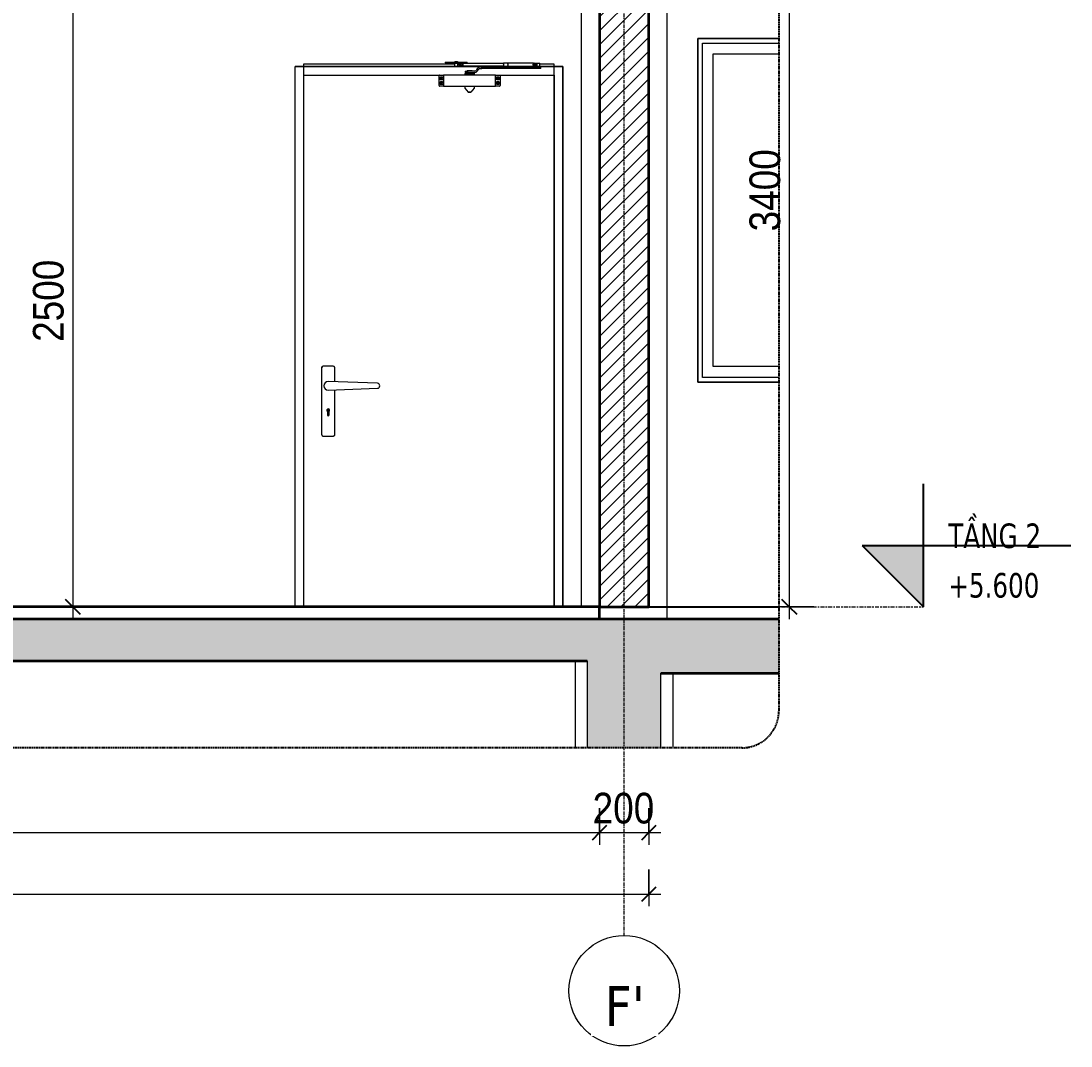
# Model space of a CAD drawing. Header units: millimetres. Extents: x 32270 to 221883, y 3811 to 78637.
# Drawn here: x 102186 to 106462, y 3811 to 7986 of the extents above; entities that cross this region are included whole.
import ezdxf

# ---------------------------------------------------------------- set-up
doc = ezdxf.new("R2010")
doc.units = ezdxf.units.MM
for name, pattern in [('Centre', [31.75, 6.35, -4.7625, 15.875, -4.7625]), ('Grid Line', [22.225, 12.7, -3.175, 3.175, -3.175]), ('Hidden', [7.14375, 4.7625, -2.38125]), ('IMPORT-CENTER _2_', [40.64, 25.4, -5.08, 5.08, -5.08])]:
    doc.linetypes.add(name, pattern=pattern)
for name, color, linetype, lineweight in [('0-5', 130, 'Continuous', 5), ('A-ANNO-DIMS', 211, 'Continuous', 9), ('A-ANNO-DIMS-50', 211, 'Continuous', 9), ('A-DETL-GENF', 92, 'Continuous', 18), ('A-DETL-GENF-3', 92, 'Hidden', 25), ('A-DETL-GENF-4', 9, 'Continuous', 18), ('A-DETL-MEDM', 33, 'Continuous', 35), ('A-DETL-THIN', 151, 'Continuous', 18), ('A-DOOR', 31, 'Continuous', 18), ('A-DOOR-FRAM-1', 31, 'Continuous', 18), ('A-FLOR-FNSH-1', 7, 'Continuous', 35), ('A-FLOR-LEVL', 51, 'Continuous', 9), ('A-FLOR-LEVL-1', 51, 'Continuous', 25), ('A-FLOR-LEVL-2', 51, 'Centre', 9), ('A-GLAZ-4', 250, 'Continuous', 18), ('A-WALL', 113, 'Continuous', 18), ('A-WALL-2', 7, 'Continuous', 35), ('A-WALL-3', 250, 'Continuous', 18), ('A-WALL-PATT-2', 111, 'Continuous', 18), ('G-IMPT', 8, 'Continuous', 18), ('G-IMPT-2', 8, 'IMPORT-CENTER _2_', 18), ('M-EQPM', 50, 'Continuous', 18), ('M-EQPM-1', 50, 'Continuous', 25), ('S-COLS-9', 250, 'Continuous', 18), ('S-GRID-1', 1, 'Grid Line', 9), ('S-GRID-IDEN', 1, 'Continuous', 9)]:
    doc.layers.add(name, color=color, linetype=linetype, lineweight=lineweight)
doc.styles.add('Tahoma_B', font='tahomabd.ttf', dxfattribs={"height": 162.5})
doc.styles.add('Tahoma_B_1', font='tahomabd.ttf', dxfattribs={"width": 0.85, "height": 100})
doc.styles.add('UTM Avo', font='', dxfattribs={"width": 0.9, "height": 125})
doc.styles.get('UTM Avo').set_extended_font_data('UTM Avo')
doc.dimstyles.new('1_Dim_chi_tiet_2_5', dxfattribs={"dimscale": 304.8, "dimtxt": 124.912619, "dimasz": 0.19685, "dimexe": 0.164042, "dimexo": 0.0625, "dimgap": 0.016404, "dimtad": 1, "dimdec": 0, "dimrnd": 5, "dimzin": 0, "dimdsep": 46, "dimtxsty": 'UTM Avo', "dimblk1": 'OBLIQUE', "dimblk2": 'OBLIQUE', "dimsah": 1, "dimcen": 0.09, "dimdle": 0.164042, "dimazin": 0, "dimtfac": 1, "dimtdec": 4, "dimtix": 1, "dimtmove": 0, "dimatfit": 3, "dimfxl": 0.328084, "dimfxlon": 1, "dimtvp": 1, "dimtolj": 1, "dimtzin": 0, "dimarcsym": 2})

# ---------------------------------------------------------------- blocks, each defined once
blk = doc.blocks.new('NCV_TKTC_KET CAU_rvt-6-TKCS_CĂN HỘ LOẠI 3A - MẶT CẮT 5')
at = {"layer": 'S-COLS-9'}
for p, q in [((-45511.9, 8780), (-45511.9, 5600)), ((-45161.9, 5550), (-45161.9, 8730)), ((-45536.9, 5380), (-45536.9, 5025.7)), ((-45136.9, 5025.7), (-45136.9, 5330))]:
    blk.add_line(p, q, dxfattribs=at)
blk = doc.blocks.new('M_Fixed - 900 x 1400-V111-TKCS_CĂN HỘ LOẠI 3A - MẶT CẮT 5')
at = {"layer": 'A-GLAZ-4'}
for p, q in [((-44707, 7915), (-45036.9, 7915)), ((-45036.9, 7915), (-45036.9, 6515)), ((-45017.9, 6534), (-45017.9, 7896)), ((-45017.9, 7896), (-44707, 7896)), ((-44973.9, 6578), (-44973.9, 7852)), ((-44973.9, 7852), (-44707, 7852)), ((-44707, 6578), (-44973.9, 6578)), ((-45036.9, 6515), (-44707, 6515)), ((-44707, 6534), (-45017.9, 6534))]:
    blk.add_line(p, q, dxfattribs=at)
blk = doc.blocks.new('NCV_TKTC_TANG 2_rvt-6-TKCS_CĂN HỘ LOẠI 3A - MẶT CẮT 5')
at = {"layer": 'A-FLOR-FNSH-1'}
for p, q in [((-45436.9, 5600), (-51636.9, 5600)), ((-45436.9, 5550), (-45436.9, 5600))]:
    blk.add_line(p, q, dxfattribs=at)
at = {"layer": 'A-WALL-3'}
for p, q in [((-45036.9, 6515), (-45036.9, 7915)), ((-45036.9, 7915), (-44707, 7915)), ((-44707, 6515), (-45036.9, 6515))]:
    blk.add_line(p, q, dxfattribs=at)
at = {"layer": 'A-GLAZ-4'}
blk.add_blockref('M_Fixed - 900 x 1400-V111-TKCS_CĂN HỘ LOẠI 3A - MẶT CẮT 5', (0, 0), dxfattribs=at)
blk = doc.blocks.new('TKTC_XREF_251221_MB TANG 2-7 - TKTC_XREF_260130_MB TANG 2-5_dwg_$cc-4746808-TKCS_CĂN HỘ LOẠI 3A - MẶT CẮT 5')
at = {"layer": 'G-IMPT-2'}
for p, q in [((-53818.5, 5600), (-53665.5, 5600)), ((-53742, 5600), (-53742, 5600))]:
    blk.add_line(p, q, dxfattribs=at)
at = {"layer": 'M-EQPM'}
for p, q in [((-53742, 5600), (-53796, 5600)), ((-53796, 5600), (-53742, 5600)), ((-53742, 5600), (-53754.5, 5600)), ((-53754.5, 5600), (-53742, 5600)), ((-53742, 5600), (-53729.4, 5600)), ((-53729.4, 5600), (-53742, 5600)), ((-53685.1, 5600), (-53685.1, 5600))]:
    blk.add_line(p, q, dxfattribs=at)
blk = doc.blocks.new('TKTC_XREF_251221_MB TANG 2-7 - TKTC_XREF_260130_MB TANG 2-5_dwg_CUM U_DN100-4746796-TKCS_CĂN HỘ LOẠI 3A - MẶT CẮT 5')
at = {"layer": 'G-IMPT'}
for p, q in [((-53742, 5600), (-53809.1, 5600)), ((-53809.1, 5600), (-53742, 5600)), ((-53742, 5600), (-53801.3, 5600)), ((-53801.3, 5600), (-53742, 5600)), ((-53742, 5600), (-53742, 5600)), ((-53677.1, 5600), (-53742, 5600)), ((-53677.1, 5600), (-53742, 5600)), ((-53677.1, 5600), (-53742, 5600)), ((-53677.1, 5600), (-53742, 5600)), ((-53675.2, 5600), (-53677.1, 5600)), ((-53677.1, 5600), (-53675.2, 5600)), ((-53675.2, 5600), (-53677.1, 5600)), ((-53677.1, 5600), (-53675.2, 5600)), ((-53670.4, 5600), (-53675.2, 5600)), ((-53675.2, 5600), (-53670.4, 5600)), ((-53675.2, 5600), (-53670.4, 5600)), ((-53675.2, 5600), (-53670.4, 5600)), ((-53670.4, 5600), (-53675.2, 5600)), ((-53675.2, 5600), (-53670.4, 5600)), ((-53675.2, 5600), (-53670.4, 5600)), ((-53675.2, 5600), (-53670.4, 5600)), ((-53670.4, 5600), (-53670.4, 5600)), ((-53670.4, 5600), (-53670.4, 5600)), ((-53669.5, 5600), (-53664, 5600)), ((-53664, 5600), (-53669.5, 5600)), ((-53669.5, 5600), (-53664, 5600)), ((-53664, 5600), (-53669.5, 5600)), ((-53663.1, 5600), (-53664, 5600)), ((-53664, 5600), (-53663.1, 5600)), ((-53663.1, 5600), (-53664, 5600)), ((-53664, 5600), (-53663.1, 5600))]:
    blk.add_line(p, q, dxfattribs=at)
blk = doc.blocks.new('TKTC_XREF_251221_MB TANG 2-7 - TKTC_XREF_260130_MB TANG 2-5_dwg_$cc-4746798-TKCS_CĂN HỘ LOẠI 3A - MẶT CẮT 5')
at = {"layer": 'G-IMPT-2'}
for p, q in [((-53281.9, 5600), (-53403, 5600)), ((-53342.9, 5600), (-53342.1, 5600))]:
    blk.add_line(p, q, dxfattribs=at)
at = {"layer": 'M-EQPM'}
for p, q in [((-53387.5, 5600), (-53387.5, 5600)), ((-53342.5, 5600), (-53342.8, 5600)), ((-53342.8, 5600), (-53342.2, 5600)), ((-53342.2, 5600), (-53342.5, 5600))]:
    blk.add_line(p, q, dxfattribs=at)
blk = doc.blocks.new('TKTC_XREF_251221_MB TANG 2-7 - TKTC_XREF_260130_MB TANG 2-5_dwg_CUM U_DN100-4746799-TKCS_CĂN HỘ LOẠI 3A - MẶT CẮT 5')
at = {"layer": 'G-IMPT'}
for p, q in [((-53406.4, 5600), (-53405.7, 5600)), ((-53405.7, 5600), (-53406.4, 5600)), ((-53406.4, 5600), (-53405.7, 5600)), ((-53405.7, 5600), (-53406.4, 5600)), ((-53401.4, 5600), (-53405.7, 5600)), ((-53405.7, 5600), (-53401.4, 5600)), ((-53401.4, 5600), (-53405.7, 5600)), ((-53405.7, 5600), (-53401.4, 5600)), ((-53400.6, 5600), (-53400.6, 5600)), ((-53400.6, 5600), (-53400.6, 5600)), ((-53400.6, 5600), (-53396.8, 5600)), ((-53396.8, 5600), (-53400.6, 5600)), ((-53396.8, 5600), (-53400.6, 5600)), ((-53396.8, 5600), (-53400.6, 5600)), ((-53400.6, 5600), (-53396.8, 5600)), ((-53396.8, 5600), (-53400.6, 5600)), ((-53396.8, 5600), (-53400.6, 5600)), ((-53396.8, 5600), (-53400.6, 5600)), ((-53396.8, 5600), (-53395.3, 5600)), ((-53395.3, 5600), (-53396.8, 5600)), ((-53396.8, 5600), (-53395.3, 5600)), ((-53395.3, 5600), (-53396.8, 5600)), ((-53395.3, 5600), (-53344, 5600)), ((-53395.3, 5600), (-53344, 5600)), ((-53395.3, 5600), (-53344, 5600)), ((-53395.3, 5600), (-53344, 5600)), ((-53344, 5600), (-53297, 5600)), ((-53297, 5600), (-53344, 5600)), ((-53344, 5600), (-53344, 5600)), ((-53344, 5600), (-53290.9, 5600)), ((-53290.9, 5600), (-53344, 5600))]:
    blk.add_line(p, q, dxfattribs=at)
blk = doc.blocks.new('TKTC_XREF_251221_MB TANG 2-7 - TKTC_XREF_260130_MB TANG 2-5_dwg_THU NUOC - THU NUOC-444531-TKCS_MB TẦNG 1-4746810-TKCS_CĂN HỘ LOẠI 3A - MẶT CẮT 5')
at = {"layer": 'G-IMPT'}
for p, q in [((-53208.7, 5600), (-53058.7, 5600)), ((-53058.7, 5600), (-53208.7, 5600)), ((-53183.7, 5600), (-53083.7, 5600)), ((-53083.7, 5600), (-53183.7, 5600)), ((-53167.7, 5600), (-53173.7, 5600)), ((-53173.7, 5600), (-53167.7, 5600)), ((-53161.3, 5600), (-53155.3, 5600)), ((-53155.3, 5600), (-53161.3, 5600)), ((-53148.9, 5600), (-53142.9, 5600)), ((-53142.9, 5600), (-53148.9, 5600)), ((-53130.4, 5600), (-53136.4, 5600)), ((-53136.4, 5600), (-53130.4, 5600)), ((-53130.4, 5600), (-53136.4, 5600)), ((-53136.4, 5600), (-53130.4, 5600)), ((-53133.7, 5600), (-53133.7, 5600)), ((-53133.7, 5600), (-53133.7, 5600)), ((-53133.7, 5600), (-53133.7, 5600)), ((-53133.7, 5600), (-53133.7, 5600)), ((-53118.4, 5600), (-53124.4, 5600)), ((-53124.4, 5600), (-53118.4, 5600)), ((-53106, 5600), (-53112, 5600)), ((-53112, 5600), (-53106, 5600)), ((-53099.6, 5600), (-53093.6, 5600)), ((-53093.6, 5600), (-53099.6, 5600))]:
    blk.add_line(p, q, dxfattribs=at)
blk = doc.blocks.new('TKTC_XREF_251221_MB TANG 2-7 - TKTC_XREF_260130_MB TANG 2-5_dwg_THU NUOC - THU NUOC-444531-TKCS_MB TẦNG 1-4746804-TKCS_CĂN HỘ LOẠI 3A - MẶT CẮT 5')
at = {"layer": 'G-IMPT'}
for p, q in [((-53908.7, 5600), (-54058.7, 5600)), ((-54058.7, 5600), (-53908.7, 5600)), ((-53933.7, 5600), (-54033.7, 5600)), ((-54033.7, 5600), (-53933.7, 5600)), ((-54017.7, 5600), (-54023.7, 5600)), ((-54023.7, 5600), (-54017.7, 5600)), ((-54011.3, 5600), (-54005.3, 5600)), ((-54005.3, 5600), (-54011.3, 5600)), ((-53998.9, 5600), (-53992.9, 5600)), ((-53992.9, 5600), (-53998.9, 5600)), ((-53986.9, 5600), (-53980.9, 5600)), ((-53980.9, 5600), (-53986.9, 5600)), ((-53986.9, 5600), (-53980.9, 5600)), ((-53980.9, 5600), (-53986.9, 5600)), ((-53983.7, 5600), (-53983.7, 5600)), ((-53983.7, 5600), (-53983.7, 5600)), ((-53983.7, 5600), (-53983.7, 5600)), ((-53983.7, 5600), (-53983.7, 5600)), ((-53968.4, 5600), (-53974.4, 5600)), ((-53974.4, 5600), (-53968.4, 5600)), ((-53956, 5600), (-53962, 5600)), ((-53962, 5600), (-53956, 5600)), ((-53949.6, 5600), (-53943.6, 5600)), ((-53943.6, 5600), (-53949.6, 5600))]:
    blk.add_line(p, q, dxfattribs=at)
blk = doc.blocks.new('TKTC_XREF_251221_MB TANG 2-7 - TKTC_XREF_251221_MB TANG 2-7-2039446-TKCS_CĂN HỘ LOẠI 3A - MẶT CẮT 5')
at = {"layer": 'M-EQPM'}
for p, q in [((-45626.7, 5600), (-45477.1, 5600)), ((-45477.1, 5600), (-45626.7, 5600)), ((-45476.9, 5600), (-45427.2, 5600)), ((-45427.2, 5600), (-45476.9, 5600)), ((-45224.9, 5600), (-45184.9, 5600)), ((-45184.9, 5600), (-45064.9, 5600)), ((-45064.9, 5600), (-45161.9, 5600))]:
    blk.add_line(p, q, dxfattribs=at)
at = {"layer": 'M-EQPM-1'}
blk.add_line((-54201.4, 5600), (-44707, 5600), dxfattribs=at)
for name, p in [('TKTC_XREF_251221_MB TANG 2-7 - TKTC_XREF_260130_MB TANG 2-5_dwg_THU NUOC - THU NUOC-444531-TKCS_MB TẦNG 1-4746804-TKCS_CĂN HỘ LOẠI 3A - MẶT CẮT 5', (8200, 0)), ('TKTC_XREF_251221_MB TANG 2-7 - TKTC_XREF_260130_MB TANG 2-5_dwg_$cc-4746808-TKCS_CĂN HỘ LOẠI 3A - MẶT CẮT 5', (8200, 0)), ('TKTC_XREF_251221_MB TANG 2-7 - TKTC_XREF_260130_MB TANG 2-5_dwg_CUM U_DN100-4746796-TKCS_CĂN HỘ LOẠI 3A - MẶT CẮT 5', (8200, 0)), ('TKTC_XREF_251221_MB TANG 2-7 - TKTC_XREF_260130_MB TANG 2-5_dwg_CUM U_DN100-4746799-TKCS_CĂN HỘ LOẠI 3A - MẶT CẮT 5', (8210.4, 0)), ('TKTC_XREF_251221_MB TANG 2-7 - TKTC_XREF_260130_MB TANG 2-5_dwg_$cc-4746798-TKCS_CĂN HỘ LOẠI 3A - MẶT CẮT 5', (8210.4, 0)), ('TKTC_XREF_251221_MB TANG 2-7 - TKTC_XREF_260130_MB TANG 2-5_dwg_THU NUOC - THU NUOC-444531-TKCS_MB TẦNG 1-4746810-TKCS_CĂN HỘ LOẠI 3A - MẶT CẮT 5', (8200, 0))]:
    blk.add_blockref(name, p)
blk = doc.blocks.new('FD_05 - FD_05-1000x2200mm-835433-TKCS_CĂN HỘ LOẠI 3A - MẶT CẮT 5')
at = {"layer": 'A-DOOR'}
for p, q in [((-46027.2, 7810), (-46641.9, 7810)), ((-46641.9, 7810), (-46641.9, 5600)), ((-46065.8, 7818.5), (-46065.8, 7815.5)), ((-46065.8, 7818.5), (-46065.3, 7818.5)), ((-46065.8, 7818.5), (-46065.8, 7815.5)), ((-46065.8, 7815.5), (-46065.3, 7815.5)), ((-46065.3, 7818.5), (-46046.1, 7818.5)), ((-46065.3, 7815.5), (-46046.1, 7815.5)), ((-46046.1, 7818.5), (-46045.8, 7818.5)), ((-46046.1, 7815.5), (-46045.8, 7815.5)), ((-46045.7, 7818.5), (-46040.5, 7818.5)), ((-46045.7, 7815.5), (-46040.5, 7815.5)), ((-46040.5, 7818.5), (-46039.4, 7818.5)), ((-46040.5, 7815.5), (-46039.4, 7815.5)), ((-46039.4, 7818.5), (-46022.9, 7818.5)), ((-46039.4, 7815.5), (-46022.9, 7815.5)), ((-46035.8, 7815.5), (-46035.8, 7814.5)), ((-46033.8, 7814.5), (-46035.8, 7814.5)), ((-46035.8, 7814.5), (-46033.8, 7814.5)), ((-46027.2, 7814.5), (-46033.8, 7814.5)), ((-46027.3, 7814.5), (-46027.3, 7800.5)), ((-46027.2, 7814.5), (-46027, 7814.5)), ((-46027, 7800.5), (-46027.3, 7800.5)), ((-46027, 7814.5), (-46015.5, 7814.5)), ((-46015.5, 7800.5), (-46027, 7800.5)), ((-46026.8, 7820.3), (-46026.8, 7818.5)), ((-46025.9, 7820.3), (-46020.8, 7820.3)), ((-46025.8, 7815.5), (-46025.8, 7814.5)), ((-46022.9, 7818.5), (-46018.6, 7818.5)), ((-46022.9, 7815.5), (-46018.6, 7815.5)), ((-46020.8, 7820.3), (-46015.6, 7820.3)), ((-46018.6, 7818.5), (-46002.1, 7818.5)), ((-46018.6, 7815.5), (-46002.1, 7815.5)), ((-46015.8, 7814.5), (-46015.8, 7815.5)), ((-46015.5, 7814.5), (-46009.8, 7814.5)), ((-46015.5, 7814.5), (-46015.5, 7800.5)), ((-46009.8, 7800.5), (-46015.5, 7800.5)), ((-46014.8, 7818.5), (-46014.8, 7820.3)), ((-46014.3, 7800.5), (-46014.3, 7814.5)), ((-46007.8, 7814.5), (-46009.8, 7814.5)), ((-46005.8, 7814.5), (-46007.8, 7814.5)), ((-46007.8, 7814.5), (-46005.8, 7814.5)), ((-46005.8, 7814.5), (-46005.8, 7815.5)), ((-45828.8, 7812.5), (-46005.1, 7812.5)), ((-46005.1, 7802.5), (-45828.8, 7802.5)), ((-46004.3, 7811.5), (-46003.6, 7811.5)), ((-46003.6, 7803.5), (-46004.3, 7803.5)), ((-46003.6, 7811.5), (-45996.7, 7811.5)), ((-45996.7, 7803.5), (-46003.6, 7803.5)), ((-46002.1, 7818.5), (-46001, 7818.5)), ((-46002.1, 7815.5), (-46001, 7815.5)), ((-46001, 7818.5), (-45995.8, 7818.5)), ((-46001, 7815.5), (-45995.8, 7815.5)), ((-45996.7, 7803.5), (-45996.7, 7811.5)), ((-45995.7, 7818.5), (-45995.4, 7818.5)), ((-45995.7, 7815.5), (-45995.4, 7815.5)), ((-45995.4, 7818.5), (-45976.2, 7818.5)), ((-45995.4, 7815.5), (-45976.2, 7815.5)), ((-45983.6, 7782), (-45983.6, 7776)), ((-45983.6, 7782), (-45975.1, 7782)), ((-45976.2, 7818.5), (-45975.8, 7818.5)), ((-45976.2, 7815.5), (-45975.8, 7815.5)), ((-45976.2, 7784), (-45968.8, 7784)), ((-45976.2, 7784), (-45976.2, 7782)), ((-45975.8, 7815.5), (-45975.8, 7818.5)), ((-45975.8, 7815.5), (-45975.8, 7818.5)), ((-45944.7, 7782), (-45975.1, 7782)), ((-45975.1, 7782), (-45975.1, 7776)), ((-45968.8, 7784), (-45958.8, 7784)), ((-45968.8, 7784), (-45968.8, 7782)), ((-45958.8, 7784), (-45956.1, 7784)), ((-45958.8, 7784), (-45958.8, 7782)), ((-45956.1, 7782), (-45956.1, 7784)), ((-45934, 7792.9), (-45939.8, 7784.6)), ((-45934.9, 7781.1), (-45929.1, 7789.4)), ((-45924.2, 7798), (-45924.2, 7798)), ((-45915.8, 7798), (-45924.2, 7798)), ((-45924.2, 7792), (-45915.8, 7792)), ((-45915.8, 7792), (-45915.8, 7798)), ((-45915.8, 7798), (-45680.3, 7798)), ((-45680.3, 7792), (-45915.8, 7792)), ((-45811.4, 7813.5), (-45828.8, 7813.5)), ((-45828.8, 7801.5), (-45811.4, 7801.5)), ((-45706.7, 7814.5), (-45811.4, 7814.5)), ((-45811.4, 7800.5), (-45706.7, 7800.5)), ((-45705.9, 7814), (-45699, 7814)), ((-45705.9, 7814), (-45705.9, 7801)), ((-45705.9, 7801.4), (-45705.9, 7813.6)), ((-45705.9, 7813.6), (-45705.9, 7801.4)), ((-45699, 7801), (-45705.9, 7801)), ((-45699, 7814), (-45691.9, 7814)), ((-45691.9, 7801), (-45699, 7801)), ((-45693.3, 7801), (-45693.3, 7798)), ((-45691.9, 7814), (-45679.8, 7814)), ((-45691.9, 7814), (-45691.9, 7801)), ((-45679.8, 7801), (-45691.9, 7801)), ((-45682.3, 7798), (-45682.3, 7801)), ((-45680.3, 7798), (-45675.8, 7798)), ((-45680.3, 7798), (-45680.3, 7792)), ((-45675.8, 7792), (-45680.3, 7792)), ((-45679.8, 7801), (-45679.8, 7814)), ((-45621.9, 7810), (-45679.8, 7810)), ((-45675.8, 7792), (-45675.8, 7798)), ((-45621.9, 5600), (-45621.9, 7810)), ((-46090.1, 7723), (-46090.1, 7762)), ((-46087.1, 7765), (-46074.9, 7765)), ((-46074.9, 7765), (-46072.2, 7765)), ((-45860.1, 7765), (-46072.1, 7765)), ((-46072.1, 7765), (-46072.1, 7764.7)), ((-46072.1, 7764.7), (-46072.1, 7756.1)), ((-46072.1, 7756.1), (-46072.1, 7754.3)), ((-46072.1, 7754.3), (-46072.1, 7730.7)), ((-45985.7, 7772), (-45985.7, 7765)), ((-45985.7, 7772), (-45985, 7772)), ((-45985, 7772), (-45946.6, 7772)), ((-45975.1, 7776), (-45983.6, 7776)), ((-45976.2, 7776), (-45976.2, 7774)), ((-45972.5, 7774), (-45976.2, 7774)), ((-45975.1, 7776), (-45944.7, 7776)), ((-45975.1, 7774), (-45975.1, 7772)), ((-45968.8, 7774), (-45972.5, 7774)), ((-45968.8, 7776), (-45968.8, 7774)), ((-45963.8, 7774), (-45968.8, 7774)), ((-45963.6, 7774), (-45963.8, 7774)), ((-45958.8, 7774), (-45963.8, 7774)), ((-45958.8, 7776), (-45958.8, 7774)), ((-45957.4, 7774), (-45958.8, 7774)), ((-45956.1, 7774), (-45957.4, 7774)), ((-45957.1, 7772), (-45957.1, 7774)), ((-45956.1, 7774), (-45956.1, 7776)), ((-45946.6, 7765), (-45946.6, 7772)), ((-45860.1, 7764.7), (-45860.1, 7765)), ((-45860.1, 7756.1), (-45860.1, 7764.7)), ((-45860.1, 7754.3), (-45860.1, 7756.1)), ((-45860.1, 7730.7), (-45860.1, 7754.3)), ((-45860, 7765), (-45857.4, 7765)), ((-45857.4, 7765), (-45845.1, 7765)), ((-45842.1, 7762), (-45842.1, 7723)), ((-46074.9, 7720), (-46087.1, 7720)), ((-46072.2, 7720), (-46074.9, 7720)), ((-46072.1, 7730.7), (-46072.1, 7728.9)), ((-46072.1, 7728.9), (-46072.1, 7720.3)), ((-46072.1, 7720.3), (-46072.1, 7720)), ((-46072.1, 7720), (-45860.1, 7720)), ((-45985.6, 7720), (-45985.6, 7712.4)), ((-45985.4, 7711.7), (-45972.4, 7696.3)), ((-45966.1, 7696), (-45966.1, 7696)), ((-45966.1, 7696), (-45966.1, 7696)), ((-45959.9, 7696.3), (-45946.9, 7711.7)), ((-45946.6, 7712.4), (-45946.6, 7720)), ((-45860.1, 7728.9), (-45860.1, 7730.7)), ((-45860.1, 7720.3), (-45860.1, 7728.9)), ((-45860.1, 7720), (-45860.1, 7720.3)), ((-45857.4, 7720), (-45860, 7720)), ((-45845.1, 7720), (-45857.4, 7720)), ((-46569.4, 6572.5), (-46569.4, 6302.5)), ((-46521.9, 6580), (-46561.9, 6580)), ((-46514.4, 6516.5), (-46514.4, 6572.5)), ((-46341.6, 6510), (-46541.9, 6517.5)), ((-46541.9, 6482.5), (-46341.6, 6490)), ((-46514.4, 6302.5), (-46514.4, 6483.5)), ((-46545.4, 6395.1), (-46545.4, 6381.2)), ((-46542.6, 6397), (-46542.6, 6403)), ((-46541.2, 6403), (-46541.2, 6397)), ((-46538.4, 6381.2), (-46538.4, 6395.1)), ((-46561.9, 6295), (-46522, 6295))]:
    blk.add_line(p, q, dxfattribs=at)
at = {"layer": 'A-DOOR', "flags": 128}
for points in [[(-45996.7, 7811.5), (-45995.7, 7811), (-45994.9, 7810.4), (-45994.3, 7809.7), (-45993.8, 7809), (-45993.5, 7808.3), (-45993.4, 7807.5)], [(-45993.4, 7807.5), (-45993.5, 7806.7), (-45993.8, 7806), (-45994.3, 7805.3), (-45994.9, 7804.6), (-45995.7, 7804), (-45996.7, 7803.5)], [(-46087.1, 7765), (-46087.8, 7764.9), (-46088.4, 7764.7), (-46089, 7764.3), (-46089.5, 7763.9), (-46089.8, 7763.3), (-46090.1, 7762.7), (-46090.1, 7762)], [(-45842.1, 7762), (-45842.2, 7762.7), (-45842.4, 7763.3), (-45842.8, 7763.9), (-45843.3, 7764.3), (-45843.8, 7764.7), (-45844.5, 7764.9), (-45845.1, 7765)], [(-46090.1, 7723), (-46090.1, 7722.3), (-46089.8, 7721.7), (-46089.5, 7721.1), (-46089, 7720.7), (-46088.4, 7720.3), (-46087.8, 7720.1), (-46087.1, 7720)], [(-45966.1, 7696), (-45970.8, 7696), (-45971.7, 7696)], [(-45971.7, 7696), (-45969.1, 7696), (-45966.1, 7696)], [(-45966.1, 7696), (-45961.4, 7696), (-45960.6, 7696)], [(-45960.6, 7696), (-45963.1, 7696), (-45966.1, 7696)], [(-45845.1, 7720), (-45844.5, 7720.1), (-45843.8, 7720.3), (-45843.3, 7720.7), (-45842.8, 7721.1), (-45842.4, 7721.7), (-45842.2, 7722.3), (-45842.1, 7723)], [(-46561.9, 6580), (-46568.2, 6576.6), (-46569.4, 6572.5)], [(-46514.4, 6572.5), (-46517.9, 6578.8), (-46521.9, 6580)], [(-46569.4, 6302.5), (-46566, 6296.2), (-46561.9, 6295)], [(-46522, 6295), (-46515.6, 6298.5), (-46514.4, 6302.5)]]:
    blk.add_lwpolyline(points, dxfattribs=at)
at = {"layer": 'A-DOOR'}
for centre, radius, start, end in [((-46081.1, 7752), 3.5, 0, 180), ((-46081.1, 7752), 3.5, 180, 0), ((-45851.1, 7752), 3.5, 0, 180), ((-45851.1, 7752), 3.5, 180, 0), ((-46081.1, 7733), 3.5, 0, 180), ((-46081.1, 7733), 3.5, 180, 0), ((-45851.1, 7733), 3.5, 0, 180), ((-45851.1, 7733), 3.5, 180, 0), ((-46561.9, 6572.5), 7.5, 90, 180), ((-46521.9, 6572.5), 7.5, 0, 90), ((-46541.9, 6500), 17.5, 90, 180), ((-46541.9, 6500), 17.5, 180, 270), ((-46341.9, 6500), 10, 0, 87.8544), ((-46341.9, 6500), 10, 272.1456, 0), ((-46541.9, 6400), 6, 305.6853, 234.3147), ((-46541.9, 6381.2), 3.5, 180, 0), ((-46541.9, 6403), 0.7, 0, 180), ((-46541.9, 6397), 0.7, 180, 0), ((-46541.9, 6397), 0.7, 195, 255), ((-46541.9, 6403), 0.7, 120, 150), ((-46541.9, 6397), 0.7, 285, 345), ((-46541.9, 6403), 0.7, 30, 60), ((-46561.9, 6302.5), 7.5, 180, 270), ((-46522, 6302.5), 7.52, 270, 0)]:
    blk.add_arc(centre, radius, start, end, dxfattribs=at)
for centre, major_axis, ratio, start_param, end_param in [((-46007.6, 7807.5), (0, 2.5), 0.965835, 4.712389, 7.853982), ((-46007.6, 7807.5), (0, 2.5), 0.965835, 1.570796, 4.712389), ((-46009.8, 7807.5), (0, 7), 0.965835, 4.712389, 6.283185), ((-46009.8, 7807.5), (0, 7), 0.965835, 3.141593, 4.712389), ((-46010.2, 7807.5), (0, 2.5), 0.965835, 4.712389, 5.759587), ((-46010.2, 7807.5), (0, 2.5), 0.965835, 3.665191, 4.712389), ((-46009.7, 7807.5), (0, 2.5), 0.965835, 4.712389, 5.759587), ((-46009.7, 7807.5), (0, 2.5), 0.965835, 4.712389, 5.759587), ((-46009.7, 7807.5), (0, 2.5), 0.965835, 3.665191, 4.712389), ((-46009.7, 7807.5), (0, 2.5), 0.965835, 3.665191, 4.712389), ((-46008.1, 7807.5), (0, 2.5), 0.965835, 4.712389, 6.021386), ((-46008.1, 7807.5), (0, 2.5), 0.965835, 4.712389, 6.021386), ((-46008.1, 7807.5), (0, 2.5), 0.965835, 3.403392, 4.712389), ((-46008.1, 7807.5), (0, 2.5), 0.965835, 3.403392, 4.712389), ((-45944.7, 7788), (0, 6), 1, 3.141593, 4.101524), ((-45924.2, 7786), (0, 12), 1, 0, 0.959931), ((-45924.2, 7786), (0, 6), 1, 0, 0.959931), ((-45828.8, 7807.5), (0, 6), 0.259156, 4.712389, 6.806784), ((-45828.8, 7807.5), (0, 6), 0.259156, 2.617994, 4.712389), ((-45828.8, 7807.5), (0, 5), 0.259156, 4.712389, 6.283185), ((-45828.8, 7807.5), (0, 5), 0.259156, 3.141593, 4.712389), ((-45811.4, 7807.5), (0, 7), 0.259156, 4.712389, 6.806784), ((-45811.4, 7807.5), (0, 7), 0.259156, 2.617994, 4.712389), ((-45811.4, 7807.5), (0, 6), 0.259156, 4.712389, 6.283185), ((-45811.4, 7807.5), (0, 6), 0.259156, 3.141593, 4.712389), ((-45706.7, 7807.5), (0, 7), 0.259156, 5.776005, 6.283185), ((-45706.7, 7807.5), (0, 7), 0.259156, 3.141593, 3.648773), ((-45697.7, 7807.5), (0, 6.79), 0.965835, 0.291061, 1.570796), ((-45697.7, 7807.5), (0, 6.79), 0.965835, 1.570796, 2.850532), ((-45697.2, 7807.5), (0, 6.79), 0.965835, 0.291061, 1.570796), ((-45697.2, 7807.5), (0, 6.79), 0.965835, 1.570796, 2.850532), ((-45697.8, 7807.5), (0, 2.5), 0.965835, 4.712389, 7.853982), ((-45697.8, 7807.5), (0, 2.5), 0.965835, 1.570796, 4.712389), ((-45700.7, 7807.5), (0, 2.5), 0.965835, 4.712389, 5.497787), ((-45700.7, 7807.5), (0, 2.5), 0.965835, 3.926991, 4.712389), ((-45700.2, 7807.5), (0, 2.5), 0.965835, 4.712389, 5.759587), ((-45700.1, 7807.5), (0, 2.5), 0.965835, 4.712389, 5.759587), ((-45700.2, 7807.5), (0, 2.5), 0.965835, 3.665191, 4.712389), ((-45700.1, 7807.5), (0, 2.5), 0.965835, 3.665191, 4.712389), ((-45698.3, 7807.5), (0, 2.5), 0.965835, 4.712389, 6.021386), ((-45698.4, 7807.5), (0, 2.5), 0.965835, 4.712389, 6.021386), ((-45698.3, 7807.5), (0, 2.5), 0.965835, 3.403392, 4.712389), ((-45698.4, 7807.5), (0, 2.5), 0.965835, 3.403392, 4.712389), ((-45944.7, 7788), (0, 12), 1, 3.141593, 4.101524)]:
    blk.add_ellipse(centre, major_axis=major_axis, ratio=ratio, start_param=start_param, end_param=end_param, dxfattribs=at)
for points, knots in [([(-45707, 7807.5), (-45707, 7807.8), (-45706.9, 7808.2), (-45706.9, 7808.7), (-45706.9, 7809), (-45706.8, 7809.4), (-45706.7, 7809.8), (-45706.7, 7810), (-45706.6, 7810.3), (-45706.6, 7810.4), (-45706.5, 7810.6), (-45706.5, 7810.8), (-45706.4, 7811.1), (-45706.3, 7811.3), (-45706.3, 7811.5), (-45706.2, 7811.7), (-45706.2, 7811.8), (-45706.1, 7812), (-45706.1, 7812.3), (-45706, 7812.5), (-45705.9, 7812.8), (-45705.9, 7813.2), (-45705.9, 7813.5), (-45705.9, 7813.6)], [0, 0, 0, 0, 0.1, 0.15, 0.2, 0.25, 0.3, 0.35, 0.375, 0.4, 0.425, 0.45, 0.5, 0.55, 0.575, 0.6, 0.625, 0.65, 0.7, 0.75, 0.8, 0.9, 1, 1, 1, 1]), ([(-45705.9, 7801.4), (-45705.9, 7801.5), (-45705.9, 7801.8), (-45705.9, 7802.2), (-45706, 7802.5), (-45706.1, 7802.7), (-45706.1, 7803), (-45706.2, 7803.2), (-45706.2, 7803.3), (-45706.3, 7803.5), (-45706.3, 7803.7), (-45706.4, 7803.9), (-45706.5, 7804.2), (-45706.5, 7804.4), (-45706.6, 7804.6), (-45706.6, 7804.7), (-45706.7, 7805), (-45706.7, 7805.2), (-45706.8, 7805.6), (-45706.9, 7806), (-45706.9, 7806.3), (-45706.9, 7806.8), (-45707, 7807.2), (-45707, 7807.5)], [0, 0, 0, 0, 0.1, 0.2, 0.25, 0.3, 0.35, 0.375, 0.4, 0.425, 0.45, 0.5, 0.55, 0.575, 0.6, 0.625, 0.65, 0.7, 0.75, 0.8, 0.85, 0.9, 1, 1, 1, 1]), ([(-46087.5, 7752), (-46087.5, 7753.2), (-46087, 7755), (-46085.5, 7756.9), (-46084, 7757.9), (-46082.3, 7758.5), (-46080.5, 7758.7), (-46078.8, 7758.4), (-46077.1, 7757.6), (-46075.8, 7756.4), (-46075.1, 7755.4), (-46074.9, 7754.9)], [0, 0, 0, 0, 0.2, 0.3, 0.4, 0.5, 0.6, 0.7, 0.8, 0.9, 1, 1, 1, 1]), ([(-46074.9, 7749.1), (-46075.4, 7748), (-46076.6, 7746.7), (-46078.8, 7745.6), (-46080.5, 7745.3), (-46082.3, 7745.5), (-46084, 7746.1), (-46085.5, 7747.1), (-46086.6, 7748.5), (-46087.3, 7750.2), (-46087.5, 7751.4), (-46087.5, 7752)], [0, 0, 0, 0, 0.2, 0.3, 0.4, 0.5, 0.6, 0.7, 0.8, 0.9, 1, 1, 1, 1]), ([(-46087.5, 7733), (-46087.5, 7734.2), (-46087, 7736), (-46085.5, 7737.9), (-46084, 7738.9), (-46082.3, 7739.5), (-46080.5, 7739.7), (-46078.8, 7739.4), (-46077.1, 7738.6), (-46075.8, 7737.4), (-46075.1, 7736.4), (-46074.9, 7735.9)], [0, 0, 0, 0, 0.2, 0.3, 0.4, 0.5, 0.6, 0.7, 0.8, 0.9, 1, 1, 1, 1]), ([(-45857.4, 7754.9), (-45856.9, 7756), (-45855.7, 7757.3), (-45853.5, 7758.4), (-45851.7, 7758.7), (-45849.9, 7758.5), (-45848.2, 7757.9), (-45846.8, 7756.9), (-45845.6, 7755.5), (-45844.9, 7753.8), (-45844.8, 7752.6), (-45844.8, 7752)], [0, 0, 0, 0, 0.2, 0.3, 0.4, 0.5, 0.6, 0.7, 0.8, 0.9, 1, 1, 1, 1]), ([(-45844.8, 7752), (-45844.8, 7750.8), (-45845.3, 7749), (-45846.8, 7747.1), (-45848.2, 7746.1), (-45849.9, 7745.5), (-45851.7, 7745.3), (-45853.5, 7745.6), (-45855.1, 7746.4), (-45856.5, 7747.6), (-45857.1, 7748.6), (-45857.4, 7749.1)], [0, 0, 0, 0, 0.2, 0.3, 0.4, 0.5, 0.6, 0.7, 0.8, 0.9, 1, 1, 1, 1]), ([(-45857.4, 7735.9), (-45856.9, 7737), (-45855.7, 7738.3), (-45853.5, 7739.4), (-45851.7, 7739.7), (-45849.9, 7739.5), (-45848.2, 7738.9), (-45846.8, 7737.9), (-45845.6, 7736.5), (-45844.9, 7734.8), (-45844.8, 7733.6), (-45844.8, 7733)], [0, 0, 0, 0, 0.2, 0.3, 0.4, 0.5, 0.6, 0.7, 0.8, 0.9, 1, 1, 1, 1]), ([(-46074.9, 7730.1), (-46075.4, 7729), (-46076.6, 7727.7), (-46078.8, 7726.6), (-46080.5, 7726.3), (-46082.3, 7726.5), (-46084, 7727.1), (-46085.5, 7728.1), (-46086.6, 7729.5), (-46087.3, 7731.2), (-46087.5, 7732.4), (-46087.5, 7733)], [0, 0, 0, 0, 0.2, 0.3, 0.4, 0.5, 0.6, 0.7, 0.8, 0.9, 1, 1, 1, 1]), ([(-45844.8, 7733), (-45844.8, 7731.8), (-45845.3, 7730), (-45846.8, 7728.1), (-45848.2, 7727.1), (-45849.9, 7726.5), (-45851.7, 7726.3), (-45853.5, 7726.6), (-45855.1, 7727.4), (-45856.5, 7728.6), (-45857.1, 7729.6), (-45857.4, 7730.1)], [0, 0, 0, 0, 0.2, 0.3, 0.4, 0.5, 0.6, 0.7, 0.8, 0.9, 1, 1, 1, 1])]:
    blk.add_open_spline(points, degree=3, knots=knots, dxfattribs=at)
for points in [[(-46074.9, 7754.9), (-46074.6, 7754.4), (-46074.3, 7753.5), (-46074.2, 7752.5), (-46074.2, 7752)], [(-46074.2, 7752), (-46074.2, 7751.5), (-46074.3, 7750.5), (-46074.6, 7749.6), (-46074.9, 7749.1)], [(-45858.1, 7752), (-45858.1, 7752.5), (-45858, 7753.5), (-45857.6, 7754.4), (-45857.4, 7754.9)], [(-45857.4, 7749.1), (-45857.6, 7749.6), (-45858, 7750.5), (-45858.1, 7751.5), (-45858.1, 7752)], [(-46074.9, 7735.9), (-46074.6, 7735.4), (-46074.3, 7734.5), (-46074.2, 7733.5), (-46074.2, 7733)], [(-46074.2, 7733), (-46074.2, 7732.5), (-46074.3, 7731.5), (-46074.6, 7730.6), (-46074.9, 7730.1)], [(-45858.1, 7733), (-45858.1, 7733.5), (-45858, 7734.5), (-45857.6, 7735.4), (-45857.4, 7735.9)], [(-45857.4, 7730.1), (-45857.6, 7730.6), (-45858, 7731.5), (-45858.1, 7732.5), (-45858.1, 7733)]]:
    blk.add_open_spline(points, degree=3, dxfattribs=at)
at = {"layer": 'A-DOOR-FRAM-1'}
for p, q in [((-45692.8, 7800), (-46676.9, 7800)), ((-46676.9, 5600), (-46676.9, 7800)), ((-45586.9, 7800), (-45682.3, 7800)), ((-45586.9, 5600), (-45586.9, 7800)), ((-46641.9, 7765), (-46641.9, 5600)), ((-46641.9, 7765), (-46087.1, 7765)), ((-45845.1, 7765), (-45621.9, 7765)), ((-45621.9, 7765), (-45621.9, 5600))]:
    blk.add_line(p, q, dxfattribs=at)
blk = doc.blocks.new('BORDER VIEW - BORDER VIEW-3699927-TKCS_CĂN HỘ LOẠI 3A - MẶT CẮT 5')
at = {"layer": 'A-DETL-GENF-3'}
for p, q in [((-44707, 9324.4), (-44707, 5175.7)), ((-44857, 5025.7), (-54051.4, 5025.7))]:
    blk.add_line(p, q, dxfattribs=at)
blk.add_arc((-44857, 5175.7), 150, 270, 0, dxfattribs=at)
blk = doc.blocks.new('Level - CAO ĐỘ LEVEL-350587-TKCS_CĂN HỘ LOẠI 3A - MẶT CẮT 5')
at = {"layer": 'A-FLOR-LEVL'}
blk.add_hatch(color=256, dxfattribs=at).paths.add_polyline_path([(-44117.4, 5850), (-44117.4, 5600), (-44367.4, 5850)])
at = {"layer": 'A-FLOR-LEVL-1'}
for p, q in [((-44117.4, 5600), (-44117.4, 6100)), ((-44367.4, 5850), (-44117.4, 5600)), ((-44367.4, 5850), (-43517.4, 5850))]:
    blk.add_line(p, q, dxfattribs=at)
blk = doc.blocks.new('Grid - M_Grid Head - Circle-353313-TKCS_CĂN HỘ LOẠI 3A - MẶT CẮT 5')
at = {"layer": 'S-GRID-IDEN'}
blk.add_circle((-45336.9, 4036.1), 225, dxfattribs=at)
blk = doc.blocks.new('DIMBLOCK99-TKCS_CĂN HỘ LOẠI 3A - MẶT CẮT 5')
at = {"layer": 'A-ANNO-DIMS-50', "lineweight": 25}
for p, q in [((105314.6, 9000), (105284.6, 9030)), ((105314.6, 9000), (105344.6, 8970)), ((105314.6, 5600), (105284.6, 5630)), ((105314.6, 5600), (105344.6, 5570))]:
    blk.add_line(p, q, dxfattribs=at)
at = {"layer": 'A-ANNO-DIMS-50'}
for p, q in [((105314.6, 9050), (105314.6, 5550)), ((105414.6, 9000), (105264.6, 9000)), ((105314.6, 9000), (105414.6, 9000)), ((105414.6, 5600), (105264.6, 5600)), ((105314.6, 5600), (105414.6, 5600))]:
    blk.add_line(p, q, dxfattribs=at)
at = {"layer": 'A-ANNO-DIMS-50', "color": 0, "insert": (105152.2, 7128.8), "char_height": 125, "width": 410.824, "attachment_point": 1, "rotation": 90, "line_spacing_factor": 1.110334, "style": 'UTM Avo'}
blk.add_mtext('3400', dxfattribs=at)
blk = doc.blocks.new('_Oblique')
at = {"color": 0, "linetype": 'ByBlock', "lineweight": -2}
blk.add_line((-0.5, -0.5), (0.5, 0.5), dxfattribs=at)
blk = doc.blocks.new('DIMBLOCK103-TKCS_CĂN HỘ LOẠI 3A - MẶT CẮT 5')
at = {"layer": 'A-ANNO-DIMS-50'}
for p, q in [((98342, 4780), (98342, 4630)), ((98342, 4680), (98342, 4780)), ((104542, 4780), (104542, 4630)), ((104542, 4680), (104542, 4780)), ((98342, 4680), (104542, 4680))]:
    blk.add_line(p, q, dxfattribs=at)
at = {"layer": 'A-ANNO-DIMS-50', "lineweight": 25}
for p, q in [((98342, 4680), (98372, 4710)), ((104542, 4680), (104572, 4710)), ((98342, 4680), (98312, 4650)), ((104542, 4680), (104512, 4650))]:
    blk.add_line(p, q, dxfattribs=at)
at = {"layer": 'A-ANNO-DIMS-50', "color": 0, "insert": (101270.8, 4842.4), "char_height": 125, "width": 410.824, "attachment_point": 1, "line_spacing_factor": 1.110334, "style": 'UTM Avo'}
blk.add_mtext('6200', dxfattribs=at)
blk = doc.blocks.new('DIMBLOCK104-TKCS_CĂN HỘ LOẠI 3A - MẶT CẮT 5')
at = {"layer": 'A-ANNO-DIMS-50'}
for p, q in [((104542, 4780), (104542, 4630)), ((104542, 4680), (104542, 4780)), ((104742, 4780), (104742, 4630)), ((104742, 4680), (104742, 4780)), ((104542, 4680), (104792, 4680))]:
    blk.add_line(p, q, dxfattribs=at)
at = {"layer": 'A-ANNO-DIMS-50', "lineweight": 25}
for p, q in [((104542, 4680), (104572, 4710)), ((104742, 4680), (104772, 4710)), ((104542, 4680), (104512, 4650)), ((104742, 4680), (104712, 4650))]:
    blk.add_line(p, q, dxfattribs=at)
at = {"layer": 'A-ANNO-DIMS-50', "color": 0, "insert": (104513.6, 4842.4), "char_height": 125, "width": 308.118, "attachment_point": 1, "line_spacing_factor": 1.110334, "style": 'UTM Avo'}
blk.add_mtext('200', dxfattribs=at)
blk = doc.blocks.new('DIMBLOCK105-TKCS_CĂN HỘ LOẠI 3A - MẶT CẮT 5')
at = {"layer": 'A-ANNO-DIMS-50'}
for p, q in [((96342, 4530), (96342, 4380)), ((96342, 4430), (96342, 4530)), ((104742, 4530), (104742, 4380)), ((104742, 4430), (104742, 4530)), ((96292, 4430), (104792, 4430))]:
    blk.add_line(p, q, dxfattribs=at)
at = {"layer": 'A-ANNO-DIMS-50', "lineweight": 25}
for p, q in [((96342, 4430), (96372, 4460)), ((104742, 4430), (104772, 4460)), ((96342, 4430), (96312, 4400)), ((104742, 4430), (104712, 4400))]:
    blk.add_line(p, q, dxfattribs=at)
at = {"layer": 'A-ANNO-DIMS-50', "color": 0, "insert": (100370.8, 4592.4), "char_height": 125, "width": 410.824, "attachment_point": 1, "line_spacing_factor": 1.110334, "style": 'UTM Avo'}
blk.add_mtext('8400', dxfattribs=at)
blk = doc.blocks.new('DIMBLOCK108-TKCS_CĂN HỘ LOẠI 3A - MẶT CẮT 5')
at = {"layer": 'A-ANNO-DIMS-50', "lineweight": 25}
for p, q in [((102396.9, 8100), (102366.9, 8130)), ((102396.9, 8100), (102426.9, 8070)), ((102396.9, 5600), (102366.9, 5630)), ((102396.9, 5600), (102426.9, 5570))]:
    blk.add_line(p, q, dxfattribs=at)
at = {"layer": 'A-ANNO-DIMS-50'}
for p, q in [((102496.9, 8100), (102346.9, 8100)), ((102396.9, 8100), (102396.9, 5550)), ((102396.9, 8100), (102496.9, 8100)), ((102496.9, 5600), (102346.9, 5600)), ((102396.9, 5600), (102496.9, 5600))]:
    blk.add_line(p, q, dxfattribs=at)
at = {"layer": 'A-ANNO-DIMS-50', "color": 0, "insert": (102234.5, 6678.8), "char_height": 125, "width": 410.824, "attachment_point": 1, "rotation": 90, "line_spacing_factor": 1.110334, "style": 'UTM Avo'}
blk.add_mtext('2500', dxfattribs=at)

msp = doc.modelspace()

# ---------------------------------------------------------------- hatches: boundary and pattern name
at = {"layer": 'A-DETL-GENF-4'}
h = msp.add_hatch(dxfattribs=at)
h.set_pattern_fill('FP_29', color=256, style=0, pattern_type=2)
h.set_pattern_definition([(50, (78586.76, 15875), (364.368, -31.8783), [38.1, -419.1]), (355, (78586.76, 15875), (-70.486, 382.1133), [30.48, -335.28]), (100.451, (78617.12, 15872.34), (293.885, 350.2334), [32.38, -356.18]), (46.184, (78586.76, 15976.6), (542.1585, -84.086), [57.15, -628.65]), (96.636, (78631.94, 15969.6), (474.805, 494.855), [48.57, -534.27]), (351.184, (78586.76, 15976.6), (474.81, 494.85), [45.72, -502.92]), (21, (78637.56, 15951.2), (303.2285, -204.5305), [38.1, -419.1]), (326, (78637.56, 15951.2), (123.604, 368.376), [30.48, -335.28]), (71.451, (78662.83, 15934.16), (426.834, 163.8427), [32.38, -356.18]), (37.5, (78586.76, 15875), (6.17665, 169.11015), [3.353, -327.863, 3.353, -337.007, -336.55]), (37.5, (78586.76, 15875), (6.17665, 169.11015), [-671.576, 3.353, -333.197]), (7.5, (78586.76, 15875), (133.6389, 200.3615), [3.353, -190.703, 3.353, -320.243, -128.27]), (7.5, (78586.76, 15875), (133.6389, 200.3615), [-517.652, 3.353, -124.917]), (327.5, (78473.48, 15875), (271.1818, -11.45836), [3.353, -123.647, 3.353, -392.887, -525.78]), (327.5, (78473.48, 15875), (271.1818, -11.45836), [-523.24, 3.353, -522.427]), (317.5, (78422.68, 15875), (296.2585, 50.8528), [3.353, -161.747, 3.353, -259.791, -373.38]), (317.5, (78422.68, 15875), (296.2585, 50.8528), [-428.244, 3.353, -370.027]), (45, (78586.76, 15875), (-125.7236, 125.7236), []), (45, (78586.76, 16065.5), (-125.7236, 125.7236), [])])
h.paths.add_polyline_path([(104787.6, 5025.7), (104792, 5025.7), (104792, 5330), (105272, 5330), (105272, 5550), (98240.8, 5550), (98240.8, 5500), (96542, 5500), (96542, 5550), (95777.6, 5550), (95777.6, 5380), (96292, 5380), (96292, 5025.7), (96592, 5025.7), (96592, 5330), (98242, 5330), (98242, 5150), (98442, 5150), (98442, 5380), (101342, 5380), (101342, 5150), (101542, 5150), (101542, 5380), (104492, 5380), (104492, 5025.7), (104551.8, 5025.7)])
at = {"layer": 'A-WALL-PATT-2'}
h = msp.add_hatch(dxfattribs=at)
h.set_pattern_fill('FP_28', color=256, style=0, pattern_type=2)
h.set_pattern_definition([(45, (78586.76, 15875), (-28.28427, 28.28427), [])])
h.paths.add_polyline_path([(104742, 5600), (104742, 8350), (104542, 8350), (104542, 5600)])
h.paths.add_polyline_path([(104542, 8950), (104742, 8950), (104742, 9000), (104542, 9000)])

# ---------------------------------------------------------------- linework, layer by layer
at = {"layer": 'A-DETL-MEDM'}
for p, q in [((105272, 5550), (100508.6, 5550)), ((101542, 5380), (104492, 5380)), ((104792, 5330), (105272, 5330))]:
    msp.add_line(p, q, dxfattribs=at)
at = {"layer": 'A-DETL-THIN'}
for p, q in [((104492, 5380), (104492, 5025.7)), ((104792, 5025.7), (104792, 5330))]:
    msp.add_line(p, q, dxfattribs=at)
at = {"layer": 'A-FLOR-LEVL-2'}
msp.add_line((95270.3, 5600), (105861.5, 5600), dxfattribs=at)
at = {"layer": 'A-WALL'}
for p, q in [((103302, 5600), (103302, 7800)), ((103302, 7800), (104286.2, 7800)), ((104296.7, 7800), (104392, 7800)), ((104392, 7800), (104392, 5600))]:
    msp.add_line(p, q, dxfattribs=at)
at = {"layer": 'A-WALL-2'}
for p, q in [((104542, 8350), (104542, 5600)), ((104742, 5600), (104742, 8350)), ((104542, 5600), (104742, 5600))]:
    msp.add_line(p, q, dxfattribs=at)
at = {"layer": 'S-GRID-1'}
for p, q in [((104642, 5511.1), (104642, 9629.9)), ((104642, 4261.1), (104642, 5511.1))]:
    msp.add_line(p, q, dxfattribs=at)

# ---------------------------------------------------------------- block references
at = {"layer": '0-5'}
for name in ['NCV_TKTC_KET CAU_rvt-6-TKCS_CĂN HỘ LOẠI 3A - MẶT CẮT 5', 'NCV_TKTC_TANG 2_rvt-6-TKCS_CĂN HỘ LOẠI 3A - MẶT CẮT 5']:
    msp.add_blockref(name, (149978.9, 0), dxfattribs=at)
at = {"layer": 'A-DETL-GENF'}
msp.add_blockref('BORDER VIEW - BORDER VIEW-3699927-TKCS_CĂN HỘ LOẠI 3A - MẶT CẮT 5', (149978.9, 0), dxfattribs=at)
at = {"layer": 'A-DOOR'}
msp.add_blockref('FD_05 - FD_05-1000x2200mm-835433-TKCS_CĂN HỘ LOẠI 3A - MẶT CẮT 5', (149978.9, 0), dxfattribs=at)
at = {"layer": 'A-FLOR-LEVL-1'}
msp.add_blockref('Level - CAO ĐỘ LEVEL-350587-TKCS_CĂN HỘ LOẠI 3A - MẶT CẮT 5', (149978.9, 0), dxfattribs=at)
at = {"layer": 'M-EQPM'}
msp.add_blockref('TKTC_XREF_251221_MB TANG 2-7 - TKTC_XREF_251221_MB TANG 2-7-2039446-TKCS_CĂN HỘ LOẠI 3A - MẶT CẮT 5', (149978.9, 0), dxfattribs=at)
at = {"layer": 'S-GRID-IDEN'}
msp.add_blockref('Grid - M_Grid Head - Circle-353313-TKCS_CĂN HỘ LOẠI 3A - MẶT CẮT 5', (149978.9, 0), dxfattribs=at)

# ---------------------------------------------------------------- texts
at = {"layer": 'A-FLOR-LEVL', "char_height": 100, "line_spacing_factor": 0.996129, "style": 'Tahoma_B_1'}
for s, insert, width, attachment_point in [('\\pt510,1020,1530,2040,2550,3060,3570,4080,4590,5100,5610,6120,6630,7140,7650,8160,8670,9180,9690,10200,10710,11220,11730,12240,12750,13260,13770,14280,14790,15300,15810,16320;TẦNG 2', (105961.8, 5837.2), 452.625, 7), ('\\pt212.5,425,637.5,850,1062.5,1275,1487.5,1700,1912.5,2125,2337.5,2550,2762.5,2975,3187.5,3400,3612.5,3825,4037.5,4250,4462.5,4675,4887.5,5100,5312.5,5525,5737.5,5950,6162.5,6375,6587.5,6800;+5.600', (105961.8, 5737.5), 441.575, 1)]:
    msp.add_mtext(s, dxfattribs=dict(at, insert=insert, width=width, attachment_point=attachment_point))

# ---------------------------------------------------------------- dimensions: what is measured, and where the dimension line sits
at = {"layer": 'A-ANNO-DIMS'}
for base, p1, p2, override, picture, middle in [((105314.6, 5600), (105414.6, 9000), (105414.6, 5600), {"dimpost": '<>', "dimfxl": 3400}, 'DIMBLOCK99-TKCS_CĂN HỘ LOẠI 3A - MẶT CẮT 5', (105244.9, 7300)), ((102396.9, 5600), (102496.9, 8100), (102496.9, 5600), {"dimpost": '<>', "dimfxl": 2500}, 'DIMBLOCK108-TKCS_CĂN HỘ LOẠI 3A - MẶT CẮT 5', (102327.2, 6850))]:
    dim = msp.add_linear_dim(base=base, p1=p1, p2=p2, angle=90, dimstyle='1_Dim_chi_tiet_2_5', override=override, dxfattribs=at)
    dim.commit()
    dim.dimension.update_dxf_attribs({"geometry": picture, "text_midpoint": middle})
for base, p1, p2, override, picture, middle in [((104542, 4680), (98342, 4780), (104542, 4780), {"dimpost": '<>', "dimfxl": 6200}, 'DIMBLOCK103-TKCS_CĂN HỘ LOẠI 3A - MẶT CẮT 5', (101442, 4749.7)), ((104742, 4680), (104542, 4780), (104742, 4780), {"dimpost": '<>', "dimfxl": 200}, 'DIMBLOCK104-TKCS_CĂN HỘ LOẠI 3A - MẶT CẮT 5', (104642, 4749.7)), ((104742, 4430), (96342, 4530), (104742, 4530), {"dimpost": '<>', "dimfxl": 8400}, 'DIMBLOCK105-TKCS_CĂN HỘ LOẠI 3A - MẶT CẮT 5', (100542, 4499.7))]:
    dim = msp.add_linear_dim(base=base, p1=p1, p2=p2, dimstyle='1_Dim_chi_tiet_2_5', override=override, dxfattribs=at)
    dim.commit()
    dim.dimension.update_dxf_attribs({"geometry": picture, "text_midpoint": middle})

# ---------------------------------------------------------------- next in the draw order: texts
at = {"layer": 'S-GRID-IDEN', "insert": (104644.1, 3973.6), "char_height": 162.5, "width": 192, "attachment_point": 5, "line_spacing_factor": 0.996129, "style": 'Tahoma_B', "bg_fill": 3, "box_fill_scale": 1.25, "bg_fill_color": 256, "bg_fill_true_color": 13158600, "bg_fill_transparency": 0}
msp.add_mtext("\\pt634.99962,1269.99925,1905.0005,2540.00013,3174.99975,3809.99937,4445.00062,5080.00025,5714.99987,6349.9995,6985.00075,7620.00037,8255,8889.99962,9524.99925,10160.0005,10795.00013,11429.99975,12064.99938,12700.00063,13335.00025,13969.99988,14604.9995,15240.00075,15875.00038,16510,17144.99963,17779.99925,18415.0005,19050.00013,19684.99975,20319.99938;F'", dxfattribs=at)

doc.saveas('drawing.dxf')
